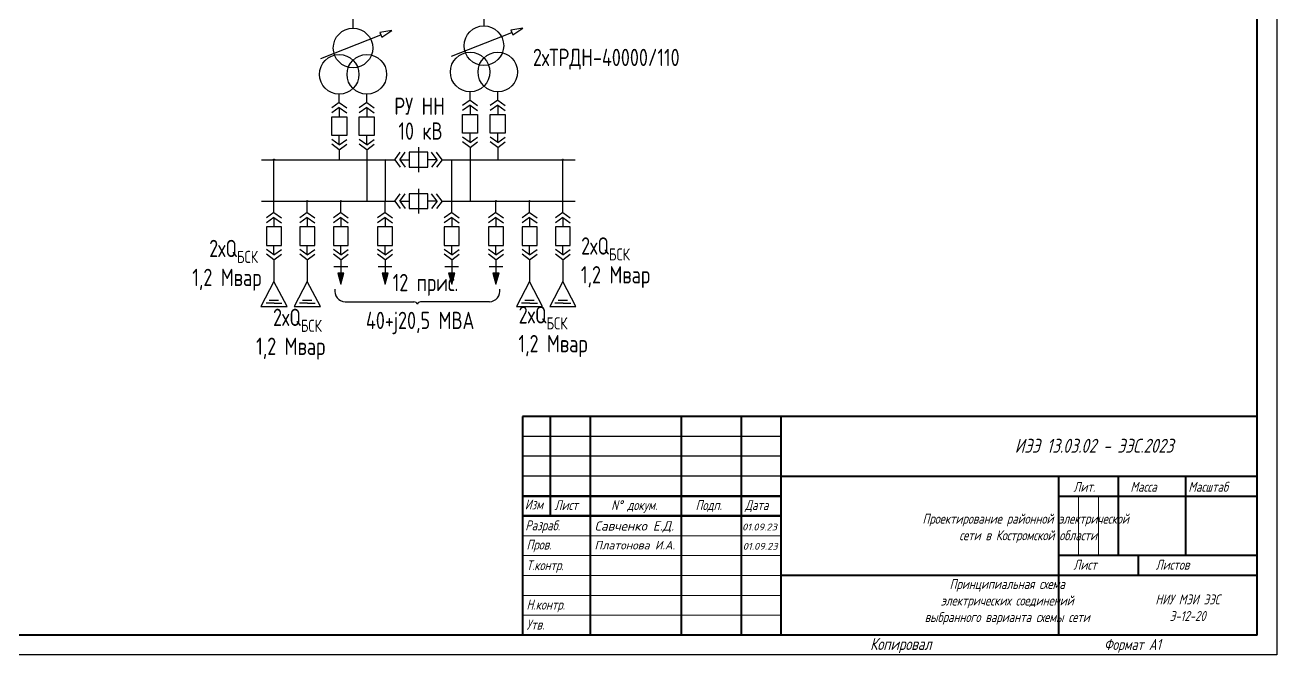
# Model space of a CAD drawing. Header units: millimetres. Extents: x 694 to 2822, y 1259 to 2159.
# Drawn here: x 1856.2 to 2171.6, y 1503.3 to 1661.9 of the extents above; entities that cross this region are included whole.
import ezdxf
from ezdxf.enums import TextEntityAlignment as Align

# ---------------------------------------------------------------- set-up
doc = ezdxf.new("R2010")
doc.units = ezdxf.units.MM
doc.layers.add('KONTUR', color=7, linetype='Continuous')
doc.layers.add('Диспетчерские наименования', color=7, linetype='Continuous')
for name, color, linetype, lineweight in [('Основная', 7, 'Continuous', 40), ('текст', 7, 'Continuous', 30), ('тонкая', 7, 'Continuous', 20)]:
    doc.layers.add(name, color=color, linetype=linetype, lineweight=lineweight)
doc.styles.add('GOST-2.304_Type-B_shrink', font='GOST Common.ttf', dxfattribs={"width": 0.8})
doc.styles.add('стиль1', font='romans.shx', dxfattribs={"width": 0.75, "oblique": 15, "height": 3.5})

msp = doc.modelspace()

# ---------------------------------------------------------------- hatches: boundary and pattern name
at = {"transparency": 33554687}
h = msp.add_hatch(color=256, dxfattribs=at)
edge = h.paths.add_edge_path()
edge.add_arc((1918.910742593951, 1627.993411420678), 0.1553298882841286, 0, 360)
h = msp.add_hatch(color=256, dxfattribs=at)
edge = h.paths.add_edge_path()
edge.add_arc((1935.340744318729, 1627.993411420678), 0.1553298882841286, 0, 360)
h = msp.add_hatch(color=256, dxfattribs=at)
edge = h.paths.add_edge_path()
edge.add_arc((1946.904662867697, 1627.993411420678), 0.1553298882841286, 0, 360)
h = msp.add_hatch(color=256, dxfattribs=at)
edge = h.paths.add_edge_path()
edge.add_arc((1963.679620826364, 1627.993411420678), 0.1553298882841286, 0, 360)
h = msp.add_hatch(color=256, dxfattribs=at)
edge = h.paths.add_edge_path()
edge.add_arc((1975.28039142232, 1627.993411420678), 0.1553298882841286, 0, 360)
h = msp.add_hatch(color=256, dxfattribs=at)
edge = h.paths.add_edge_path()
edge.add_arc((1991.673543198327, 1627.993411420678), 0.1553298882841286, 0, 360)
h = msp.add_hatch(color=256, dxfattribs=at)
edge = h.paths.add_edge_path()
edge.add_arc((1927.298221048748, 1617.569939629749), 0.1553298882841286, 0, 360)
h = msp.add_hatch(color=256, dxfattribs=at)
edge = h.paths.add_edge_path()
edge.add_arc((1935.752144645162, 1617.569939629749), 0.1553298882841286, 0, 360)
h = msp.add_hatch(color=256, dxfattribs=at)
edge = h.paths.add_edge_path()
edge.add_arc((1942.299523313884, 1617.569939629749), 0.1553298882841286, 0, 360)
h = msp.add_hatch(color=256, dxfattribs=at)
edge = h.paths.add_edge_path()
edge.add_arc((1968.321612427166, 1617.569939629749), 0.1553298882841286, 0, 360)
h = msp.add_hatch(color=256, dxfattribs=at)
edge = h.paths.add_edge_path()
edge.add_arc((1974.832140098008, 1617.569939629749), 0.1553298882841286, 0, 360)
h = msp.add_hatch(color=256, dxfattribs=at)
edge = h.paths.add_edge_path()
edge.add_arc((1983.286063694422, 1617.569939629749), 0.1553298882841286, 0, 360)
for points in [[(1936.526964856462, 1599.41530855005), (1934.977324433862, 1599.41530855005), (1935.752144645162, 1596.686799260058)], [(1947.679483078998, 1599.41530855005), (1946.129842656396, 1599.41530855005), (1946.904662867697, 1596.686799260058)], [(1964.454441037665, 1599.41530855005), (1962.904800615064, 1599.41530855005), (1963.679620826364, 1596.686799260058)], [(1975.606960309308, 1599.41530855005), (1974.057319886707, 1599.41530855005), (1974.832140098008, 1596.686799260058)]]:
    msp.add_hatch(color=256, dxfattribs=at).paths.add_polyline_path(points)

# ---------------------------------------------------------------- linework, layer by layer
for p, q in [((1938.661067085453, 1677.307393662943), (1938.795028125363, 1661.092554237252)), ((1971.797265082156, 1677.307393662943), (1971.797265082156, 1661.680537258875)), ((1930.690181480577, 1653.515611811834), (1945.837922595153, 1659.425175576382)), ((1963.671049588996, 1654.10353283479), (1978.818790703572, 1660.013096599339)), ((1968.321612427166, 1643.011475229796), (1966.435734379776, 1641.632607667265)), ((1968.321612427166, 1643.011475229796), (1970.207490474594, 1641.632607667265)), ((1975.28039142232, 1643.011475229796), (1973.394513374893, 1641.632607667265)), ((1975.28039142232, 1643.011475229796), (1977.166269469712, 1641.632607667265)), ((1935.340744318729, 1642.423554206839), (1933.454866271338, 1641.044686644308)), ((1935.340744318729, 1641.180915100568), (1933.454866271338, 1639.802047538036)), ((1935.340744318729, 1642.423554206839), (1937.226622366157, 1641.044686644308)), ((1935.340744318729, 1641.180915100568), (1935.340744318729, 1638.831845667057)), ((1935.340744318729, 1641.180915100568), (1937.226622366157, 1639.802047538036)), ((1942.299523313884, 1642.423554206839), (1940.413645266457, 1641.044686644308)), ((1942.299523313884, 1641.180915100568), (1940.413645266457, 1639.802047538036)), ((1942.299523313884, 1642.423554206839), (1944.185401361276, 1641.044686644308)), ((1942.299523313884, 1641.180915100568), (1942.299523313884, 1638.831845667057)), ((1942.299523313884, 1641.180915100568), (1944.185401361276, 1639.802047538036)), ((1968.321612427166, 1641.768836123524), (1966.435734379776, 1640.389968560993)), ((1968.321612427166, 1641.768836123524), (1968.321612427166, 1639.419766690014)), ((1968.321612427166, 1641.768836123524), (1970.207490474594, 1640.389968560993)), ((1975.28039142232, 1641.768836123524), (1973.394513374893, 1640.389968560993)), ((1975.28039142232, 1641.768836123524), (1975.28039142232, 1639.419766690014)), ((1975.28039142232, 1641.768836123524), (1977.166269469712, 1640.389968560993)), ((1935.340744318729, 1631.751554999176), (1935.340744318729, 1634.100624432686)), ((1942.299523313884, 1631.751554999176), (1942.299523313884, 1634.100624432686)), ((1968.321612427166, 1632.339476022133), (1966.435734379776, 1633.718343584663)), ((1968.321612427166, 1632.339476022133), (1968.321612427166, 1634.688545455642)), ((1968.321612427166, 1632.339476022133), (1970.207490474594, 1633.718343584663)), ((1975.28039142232, 1632.339476022133), (1973.394513374893, 1633.718343584663)), ((1975.28039142232, 1632.339476022133), (1975.28039142232, 1634.688545455642)), ((1975.28039142232, 1632.339476022133), (1977.166269469712, 1633.718343584663)), ((1935.340744318729, 1631.751554999176), (1933.454866271338, 1633.130422561707)), ((1935.340744318729, 1630.508915892904), (1933.454866271338, 1631.887783455436)), ((1935.340744318729, 1631.751554999176), (1937.226622366157, 1633.130422561707)), ((1935.340744318729, 1630.508915892904), (1937.226622366157, 1631.887783455436)), ((1935.340744318729, 1630.508915892904), (1935.340744318729, 1627.993411420678)), ((1942.299523313884, 1631.751554999176), (1940.413645266457, 1633.130422561707)), ((1942.299523313884, 1630.508915892904), (1940.413645266457, 1631.887783455436)), ((1942.299523313884, 1631.751554999176), (1944.185401361276, 1633.130422561707)), ((1942.299523313884, 1630.508915892904), (1944.185401361276, 1631.887783455436)), ((1942.299523313884, 1630.508915892904), (1942.299523313884, 1617.569939629749)), ((1955.292141322476, 1631.121928574363), (1955.292141322476, 1624.864894266995)), ((1968.321612427166, 1631.096836915861), (1966.435734379776, 1632.475704478392)), ((1968.321612427166, 1631.096836915861), (1970.207490474594, 1632.475704478392)), ((1968.321612427166, 1631.096836915861), (1968.321612427166, 1617.569939629749)), ((1975.28039142232, 1631.096836915861), (1973.394513374893, 1632.475704478392)), ((1975.28039142232, 1631.096836915861), (1977.166269469712, 1632.475704478392)), ((1975.28039142232, 1631.096836915861), (1975.28039142232, 1627.993411420678)), ((1915.783566296129, 1627.993411420678), (1949.3348221655, 1627.993411420678)), ((1949.3348221655, 1627.993411420678), (1950.713689728042, 1629.87928946809)), ((1949.3348221655, 1627.993411420678), (1950.713689728042, 1626.107533373268)), ((1950.577461271773, 1627.993411420678), (1951.956328834333, 1629.87928946809)), ((1950.577461271773, 1627.993411420678), (1952.926530705295, 1627.993411420678)), ((1950.577461271773, 1627.993411420678), (1951.956328834333, 1626.107533373268)), ((1960.00682137318, 1627.993411420678), (1957.657751939657, 1627.993411420678)), ((1960.00682137318, 1627.993411420678), (1958.627953810656, 1629.87928946809)), ((1960.00682137318, 1627.993411420678), (1958.627953810656, 1626.107533373268)), ((1961.249460479452, 1627.993411420678), (1959.870592916911, 1629.87928946809)), ((1961.249460479452, 1627.993411420678), (1959.870592916911, 1626.107533373268)), ((1961.249460479452, 1627.993411420678), (1994.800716348825, 1627.993411420678)), ((1963.679620826364, 1617.569939629749), (1963.679620826364, 1627.993411420678)), ((1949.3348221655, 1617.569939629749), (1950.713689728042, 1619.455817677159)), ((1950.577461271773, 1617.569939629749), (1951.956328834333, 1619.455817677159)), ((1955.292141322476, 1620.698456783434), (1955.292141322476, 1614.441422476066)), ((1960.00682137318, 1617.569939629749), (1958.627953810656, 1619.455817677159)), ((1961.249460479452, 1617.569939629749), (1959.870592916911, 1619.455817677159)), ((1915.783566296129, 1617.569939629749), (1949.3348221655, 1617.569939629749)), ((1918.910742593951, 1614.72381414921), (1917.024864546541, 1613.344946586679)), ((1918.910742593951, 1614.72381414921), (1920.796620641359, 1613.344946586679)), ((1927.298221048748, 1614.72381414921), (1925.412343001357, 1613.344946586679)), ((1927.298221048748, 1614.72381414921), (1929.184099096157, 1613.344946586679)), ((1935.752144645162, 1614.72381414921), (1933.866266597753, 1613.344946586679)), ((1935.752144645162, 1614.72381414921), (1937.638022692553, 1613.344946586679)), ((1946.904662867697, 1614.72381414921), (1945.018784820288, 1613.344946586679)), ((1946.904662867697, 1614.72381414921), (1948.790540915089, 1613.344946586679)), ((1949.3348221655, 1617.569939629749), (1950.713689728042, 1615.684061582339)), ((1950.577461271773, 1617.569939629749), (1952.926530705295, 1617.569939629749)), ((1950.577461271773, 1617.569939629749), (1951.956328834333, 1615.684061582339)), ((1960.00682137318, 1617.569939629749), (1957.657751939657, 1617.569939629749)), ((1960.00682137318, 1617.569939629749), (1958.627953810656, 1615.684061582339)), ((1961.249460479452, 1617.569939629749), (1959.870592916911, 1615.684061582339)), ((1961.249460479452, 1617.569939629749), (1994.800716348825, 1617.569939629749)), ((1963.679620826364, 1614.72381414921), (1961.793742778955, 1613.344946586679)), ((1963.679620826364, 1614.72381414921), (1965.565498873791, 1613.344946586679)), ((1974.832140098008, 1614.72381414921), (1972.946262050599, 1613.344946586679)), ((1974.832140098008, 1614.72381414921), (1976.718018145416, 1613.344946586679)), ((1983.286063694422, 1614.72381414921), (1981.400185647013, 1613.344946586679)), ((1983.286063694422, 1614.72381414921), (1985.171941741831, 1613.344946586679)), ((1991.673543198327, 1614.72381414921), (1989.787665150901, 1613.344946586679)), ((1991.673543198327, 1614.72381414921), (1993.559421245718, 1613.344946586679)), ((1918.910742593951, 1613.481175042936), (1917.024864546541, 1612.102307480404)), ((1918.910742593951, 1613.481175042936), (1918.910742593951, 1611.132105609426)), ((1918.910742593951, 1613.481175042936), (1920.796620641359, 1612.102307480404)), ((1927.298221048748, 1613.481175042936), (1925.412343001357, 1612.102307480404)), ((1927.298221048748, 1613.481175042936), (1927.298221048748, 1611.132105609426)), ((1927.298221048748, 1613.481175042936), (1929.184099096157, 1612.102307480404)), ((1935.752144645162, 1613.481175042936), (1933.866266597753, 1612.102307480404)), ((1935.752144645162, 1613.481175042936), (1935.752144645162, 1611.132105609426)), ((1935.752144645162, 1613.481175042936), (1937.638022692553, 1612.102307480404)), ((1946.904662867697, 1613.481175042936), (1945.018784820288, 1612.102307480404)), ((1946.904662867697, 1613.481175042936), (1946.904662867697, 1611.132105609426)), ((1946.904662867697, 1613.481175042936), (1948.790540915089, 1612.102307480404)), ((1963.679620826364, 1613.481175042936), (1961.793742778955, 1612.102307480404)), ((1963.679620826364, 1613.481175042936), (1963.679620826364, 1611.132105609426)), ((1963.679620826364, 1613.481175042936), (1965.565498873791, 1612.102307480404)), ((1974.832140098008, 1613.481175042936), (1972.946262050599, 1612.102307480404)), ((1974.832140098008, 1613.481175042936), (1974.832140098008, 1611.132105609426)), ((1974.832140098008, 1613.481175042936), (1976.718018145416, 1612.102307480404)), ((1983.286063694422, 1613.481175042936), (1981.400185647013, 1612.102307480404)), ((1983.286063694422, 1613.481175042936), (1983.286063694422, 1611.132105609426)), ((1983.286063694422, 1613.481175042936), (1985.171941741831, 1612.102307480404)), ((1991.673543198327, 1613.481175042936), (1989.787665150901, 1612.102307480404)), ((1991.673543198327, 1613.481175042936), (1991.673543198327, 1611.132105609426)), ((1991.673543198327, 1613.481175042936), (1993.559421245718, 1612.102307480404)), ((1918.910742593951, 1604.051814941544), (1917.024864546541, 1605.430682504075)), ((1918.910742593951, 1604.051814941544), (1918.910742593951, 1606.400884375053)), ((1918.910742593951, 1604.051814941544), (1920.796620641359, 1605.430682504075)), ((1927.298221048748, 1604.051814941544), (1925.412343001357, 1605.430682504075)), ((1927.298221048748, 1604.051814941544), (1927.298221048748, 1606.400884375053)), ((1927.298221048748, 1604.051814941544), (1929.184099096157, 1605.430682504075)), ((1935.752144645162, 1604.051814941544), (1933.866266597753, 1605.430682504075)), ((1935.752144645162, 1604.051814941544), (1935.752144645162, 1606.400884375053)), ((1935.752144645162, 1604.051814941544), (1937.638022692553, 1605.430682504075)), ((1946.904662867697, 1604.051814941544), (1945.018784820288, 1605.430682504075)), ((1946.904662867697, 1604.051814941544), (1946.904662867697, 1606.400884375053)), ((1946.904662867697, 1604.051814941544), (1948.790540915089, 1605.430682504075)), ((1963.679620826364, 1604.051814941544), (1961.793742778955, 1605.430682504075)), ((1963.679620826364, 1604.051814941544), (1963.679620826364, 1606.400884375053)), ((1963.679620826364, 1604.051814941544), (1965.565498873791, 1605.430682504075)), ((1974.832140098008, 1604.051814941544), (1972.946262050599, 1605.430682504075)), ((1974.832140098008, 1604.051814941544), (1974.832140098008, 1606.400884375053)), ((1974.832140098008, 1604.051814941544), (1976.718018145416, 1605.430682504075)), ((1983.286063694422, 1604.051814941544), (1981.400185647013, 1605.430682504075)), ((1983.286063694422, 1604.051814941544), (1983.286063694422, 1606.400884375053)), ((1983.286063694422, 1604.051814941544), (1985.171941741831, 1605.430682504075)), ((1991.673543198327, 1604.051814941544), (1989.787665150901, 1605.430682504075)), ((1991.673543198327, 1604.051814941544), (1991.673543198327, 1606.400884375053)), ((1991.673543198327, 1604.051814941544), (1993.559421245718, 1605.430682504075)), ((1918.910742593951, 1602.809175835272), (1917.024864546541, 1604.188043397803)), ((1918.910742593951, 1602.809175835272), (1920.796620641359, 1604.188043397803)), ((1927.298221048748, 1602.809175835272), (1925.412343001357, 1604.188043397803)), ((1927.298221048748, 1602.809175835272), (1929.184099096157, 1604.188043397803)), ((1935.752144645162, 1602.809175835272), (1933.866266597753, 1604.188043397803)), ((1935.752144645162, 1602.809175835272), (1937.638022692553, 1604.188043397803)), ((1935.752144645162, 1602.809175835272), (1935.752144645162, 1599.41530855005)), ((1946.904662867697, 1602.809175835272), (1945.018784820288, 1604.188043397803)), ((1946.904662867697, 1602.809175835272), (1948.790540915089, 1604.188043397803)), ((1946.904662867697, 1602.809175835272), (1946.904662867697, 1599.41530855005)), ((1963.679620826364, 1602.809175835272), (1961.793742778955, 1604.188043397803)), ((1963.679620826364, 1602.809175835272), (1965.565498873791, 1604.188043397803)), ((1963.679620826364, 1602.809175835272), (1963.679620826364, 1599.41530855005)), ((1974.832140098008, 1602.809175835272), (1972.946262050599, 1604.188043397803)), ((1974.832140098008, 1602.809175835272), (1976.718018145416, 1604.188043397803)), ((1974.832140098008, 1602.809175835272), (1974.832140098008, 1599.41530855005)), ((1983.286063694422, 1602.809175835272), (1981.400185647013, 1604.188043397803)), ((1983.286063694422, 1602.809175835272), (1985.171941741831, 1604.188043397803)), ((1991.673543198327, 1602.809175835272), (1989.787665150901, 1604.188043397803)), ((1991.673543198327, 1602.809175835272), (1993.559421245718, 1604.188043397803)), ((1937.486465451146, 1601.017478025566), (1934.017823839197, 1601.017478025566)), ((1936.526964856462, 1599.41530855005), (1934.977324433862, 1599.41530855005)), ((1934.977324433862, 1599.41530855005), (1935.752144645162, 1596.686799260058)), ((1948.638983673681, 1601.017478025566), (1945.170342061731, 1601.017478025566)), ((1947.679483078998, 1599.41530855005), (1946.129842656396, 1599.41530855005)), ((1946.129842656396, 1599.41530855005), (1946.904662867697, 1596.686799260058)), ((1965.413941632348, 1601.017478025566), (1961.945300020398, 1601.017478025566)), ((1964.454441037665, 1599.41530855005), (1962.904800615064, 1599.41530855005)), ((1962.904800615064, 1599.41530855005), (1963.679620826364, 1596.686799260058)), ((1976.566460903992, 1601.017478025566), (1973.097819292042, 1601.017478025566)), ((1975.606960309308, 1599.41530855005), (1974.057319886707, 1599.41530855005)), ((1974.057319886707, 1599.41530855005), (1974.832140098008, 1596.686799260058)), ((1917.730235442995, 1592.672844276899), (1920.091249744925, 1592.672844276899)), ((1926.117713897792, 1592.672844276899), (1928.478728199722, 1592.672844276899)), ((1982.105556543466, 1592.672844276899), (1984.466570845395, 1592.672844276899)), ((1990.493036047353, 1592.672844276899), (1992.854050349283, 1592.672844276899)), ((1918.972413107002, 1591.882659389014), (1916.922520023906, 1591.882659389014)), ((1918.972413107002, 1591.882659389014), (1920.898965163995, 1591.882659389014)), ((1927.359891561799, 1591.882659389014), (1925.309998478704, 1591.882659389014)), ((1927.359891561799, 1591.882659389014), (1929.286443618774, 1591.882659389014)), ((1936.804427748645, 1592.201115061667), (1954.166853785708, 1592.201115061667)), ((1973.224036332289, 1592.201115061667), (1955.861610295226, 1592.201115061667)), ((1983.347734207473, 1591.882659389014), (1981.297841124377, 1591.882659389014)), ((1983.347734207473, 1591.882659389014), (1985.274286264447, 1591.882659389014)), ((1991.735213711361, 1591.882659389014), (1989.685320628283, 1591.882659389014)), ((1991.735213711361, 1591.882659389014), (1993.661765768353, 1591.882659389014))]:
    msp.add_line(p, q, dxfattribs=at)
for p, q in [((2046.553482888929, 1558.345696925793), (1981.553482888929, 1558.345696925793)), ((2046.553482888929, 1553.345696925793), (1981.553482888929, 1553.345696925793)), ((2046.553482888929, 1548.345696925794), (1981.553482888929, 1548.345696925793)), ((2116.553482888929, 1508.345696925793), (2116.553482888929, 1508.345696925793))]:
    msp.add_line(p, q)
at = {"lineweight": 50}
for p, q in [((2046.553482888929, 1543.345696925793), (1981.553482888929, 1543.345696925793)), ((2046.553482888929, 1538.345696925793), (1981.553482888929, 1538.345696925793))]:
    msp.add_line(p, q, dxfattribs=at)
at = {"transparency": 33554687}
for points in [[(1948.63394450376, 1660.515888533515), (1945.597698773818, 1660.04093139188), (1946.078146416488, 1658.809419760883)], [(1981.614812612195, 1661.103809556472), (1978.578566882238, 1660.628852414839), (1979.059014524906, 1659.397340783839)], [(1933.454866271338, 1638.831845667057), (1937.226622366157, 1638.831845667057), (1937.226622366157, 1634.100624432686), (1933.454866271338, 1634.100624432686)], [(1940.413645266457, 1638.831845667057), (1944.185401361276, 1638.831845667057), (1944.185401361276, 1634.100624432686), (1940.413645266457, 1634.100624432686)], [(1966.435734379776, 1639.419766690014), (1970.207490474594, 1639.419766690014), (1970.207490474594, 1634.688545455642), (1966.435734379776, 1634.688545455642)], [(1973.394513374893, 1639.419766690014), (1977.166269469712, 1639.419766690014), (1977.166269469712, 1634.688545455642), (1973.394513374893, 1634.688545455642)], [(1957.657751939657, 1626.107533373268), (1957.657751939657, 1629.87928946809), (1952.926530705295, 1629.87928946809), (1952.926530705295, 1626.107533373268)], [(1957.657751939657, 1615.684061582339), (1957.657751939657, 1619.455817677162), (1952.926530705295, 1619.455817677162), (1952.926530705295, 1615.684061582339)], [(1917.024864546541, 1606.400884375053), (1920.796620641359, 1606.400884375053), (1920.796620641359, 1611.132105609426), (1917.024864546541, 1611.132105609426)], [(1925.412343001357, 1606.400884375053), (1929.184099096157, 1606.400884375053), (1929.184099096157, 1611.132105609426), (1925.412343001357, 1611.132105609426)], [(1933.866266597753, 1606.400884375053), (1937.638022692553, 1606.400884375053), (1937.638022692553, 1611.132105609426), (1933.866266597753, 1611.132105609426)], [(1945.018784820288, 1606.400884375053), (1948.790540915089, 1606.400884375053), (1948.790540915089, 1611.132105609426), (1945.018784820288, 1611.132105609426)], [(1961.793742778955, 1606.400884375053), (1965.565498873791, 1606.400884375053), (1965.565498873791, 1611.132105609426), (1961.793742778955, 1611.132105609426)], [(1972.946262050599, 1606.400884375053), (1976.718018145416, 1606.400884375053), (1976.718018145416, 1611.132105609426), (1972.946262050599, 1611.132105609426)], [(1981.400185647013, 1606.400884375053), (1985.171941741831, 1606.400884375053), (1985.171941741831, 1611.132105609426), (1981.400185647013, 1611.132105609426)], [(1989.787665150901, 1606.400884375053), (1993.559421245718, 1606.400884375053), (1993.559421245718, 1611.132105609426), (1989.787665150901, 1611.132105609426)], [(1936.526964856462, 1599.41530855005), (1934.977324433862, 1599.41530855005), (1935.752144645162, 1596.686799260058)], [(1947.679483078998, 1599.41530855005), (1946.129842656396, 1599.41530855005), (1946.904662867697, 1596.686799260058)], [(1964.454441037665, 1599.41530855005), (1962.904800615064, 1599.41530855005), (1963.679620826364, 1596.686799260058)], [(1975.606960309308, 1599.41530855005), (1974.057319886707, 1599.41530855005), (1974.832140098008, 1596.686799260058)], [(1918.910742593951, 1597.314766533273), (1915.617208778156, 1591.031761191782), (1922.204276409781, 1591.031761191782)], [(1927.298221048748, 1597.314766533273), (1924.004687232935, 1591.031761191782), (1930.591754864561, 1591.031761191782)], [(1983.286063694422, 1597.314766533273), (1979.992529878608, 1591.031761191782), (1986.579597510253, 1591.031761191782)], [(1991.673543198327, 1597.314766533273), (1988.380009382496, 1591.031761191782), (1994.967077014122, 1591.031761191782)]]:
    msp.add_lwpolyline(points, close=True, dxfattribs=at)
for points in [[(1935.340744318729, 1642.423554206839), (1935.340744318729, 1644.524096223615)], [(1942.299523313884, 1642.423554206839), (1942.299523313884, 1644.524096223618)], [(1968.321612427166, 1643.011475229796), (1968.321612427166, 1645.112017246572)], [(1968.321612427166, 1643.011475229796), (1968.321612427166, 1645.112017246572)], [(1975.280391422285, 1643.011475229796), (1975.280391422285, 1645.112017246575)], [(1975.28039142232, 1643.011475229796), (1975.28039142232, 1645.112017246575)], [(1918.910742593951, 1614.72381414921), (1918.910742593951, 1627.993411420678)], [(1946.904662867697, 1627.993411420678), (1946.904662867697, 1617.569939629749)], [(1991.673543198327, 1614.72381414921), (1991.673543198327, 1627.993411420678)], [(1927.298221048748, 1614.72381414921), (1927.298221048748, 1617.569939629749)], [(1935.752144645162, 1614.72381414921), (1935.752144645162, 1617.569939629749)], [(1946.904662867697, 1614.72381414921), (1946.904662867697, 1617.569939629749)], [(1963.679620826364, 1614.72381414921), (1963.679620826364, 1617.569939629749)], [(1974.832140098008, 1614.72381414921), (1974.832140098008, 1617.569939629749)], [(1983.286063694422, 1614.72381414921), (1983.286063694422, 1617.569939629749)], [(1918.910742593951, 1602.809175835272), (1918.910742593951, 1597.314766533273)], [(1927.298221048748, 1602.809175835272), (1927.298221048748, 1597.314766533273)], [(1983.286063694422, 1602.809175835272), (1983.286063694422, 1597.314766533273)], [(1991.673543198327, 1602.809175835272), (1991.673543198327, 1597.314766533273)]]:
    msp.add_lwpolyline(points, dxfattribs=at)
for centre, radius in [((1938.820133816315, 1656.122061215498), 4.970556425092115), ((1971.801001924734, 1656.709982238454), 4.970556425092115), ((1935.340744318729, 1649.494652648708), 4.970556425092115), ((1942.299523313884, 1649.494652648708), 4.970556425092115), ((1968.321612427166, 1650.082573671665), 4.970556425092115), ((1975.280391422285, 1650.082573671665), 4.970556425092115), ((1918.910742593951, 1627.993411420678), 0.1553298882841286), ((1991.673543198327, 1627.993411420678), 0.1553298882841286), ((1927.298221048748, 1617.569939629749), 0.1553298882841286), ((1935.752144645162, 1617.569939629749), 0.1553298882841286), ((1974.832140098008, 1617.569939629749), 0.1553298882841286), ((1983.286063694422, 1617.569939629749), 0.1553298882841286)]:
    msp.add_circle(centre, radius, dxfattribs=at)
for centre, radius, start, end in [((1937.031784683647, 1594.996919435845), 2.805033560328016, 170.7471390808524, 265.3508939675109), ((1972.996679397287, 1594.996919435845), 2.805033560328016, 274.6491060324891, 9.252860919147627), ((1954.203837347675, 1591.350319564057), 0.8515989446972139, 17.89608069802861, 92.48904566247911), ((1955.824626733259, 1591.350319564057), 0.8515989446972139, 87.51095433752087, 162.1039193019714)]:
    msp.add_arc(centre, radius, start, end, dxfattribs=at)
at = {"layer": 'KONTUR'}
for p, q in [((2171.553482888929, 2097.345696925793), (2171.553482888929, 1503.345696925793)), ((2171.553482888929, 1503.345696925793), (1330.553482888929, 1503.345696925793))]:
    msp.add_line(p, q, dxfattribs=at)
at = {"layer": 'Основная'}
for p, q in [((2166.553482888929, 1508.345696925793), (2166.553482888929, 2092.345696925793)), ((1981.553482888929, 1563.345696925793), (1981.553482888929, 1508.345696925793)), ((2166.553482888929, 1563.345696925793), (1981.553482888929, 1563.345696925793)), ((1988.553482888929, 1538.345696925793), (1988.553482888929, 1563.345696925793)), ((1998.553482888929, 1563.345696925793), (1998.553482888929, 1508.345696925793)), ((2021.553482888929, 1508.345696925793), (2021.553482888929, 1563.345696925793)), ((2036.553482888929, 1563.345696925793), (2036.553482888929, 1508.345696925793)), ((2046.553482888929, 1563.345696925793), (2046.553482888929, 1508.345696925793)), ((2046.553482888929, 1548.345696925794), (2166.553482888929, 1548.345696925795)), ((2116.553482888929, 1548.345696925795), (2116.553482888929, 1508.345696925793)), ((2131.553482888929, 1548.345696925795), (2131.553482888929, 1528.345696925793)), ((2148.553482888929, 1548.345696925795), (2148.553482888929, 1528.345696925793)), ((2116.553482888929, 1543.345696925795), (2166.553482888929, 1543.345696925795)), ((2166.553482888929, 1528.345696925793), (2116.553482888929, 1528.345696925793)), ((2136.553482888929, 1528.345696925793), (2136.553482888929, 1523.345696925793)), ((2166.553482888929, 1523.345696925793), (2046.553482888929, 1523.345696925793)), ((2166.553482888929, 1508.345696925793), (1338.553482888929, 1508.345696925793))]:
    msp.add_line(p, q, dxfattribs=at)
at = {"layer": 'тонкая'}
for p, q in [((2121.541120580209, 1543.137004768854), (2121.541120580209, 1528.345696925793)), ((2126.619066863685, 1543.137004768854), (2126.619066863685, 1528.345696925793)), ((1981.553482888929, 1533.345696925793), (2046.553482888929, 1533.345696925793)), ((2046.553482888929, 1528.345696925793), (1981.553482888929, 1528.345696925793)), ((2046.553482888929, 1523.345696925793), (1981.553482888929, 1523.345696925793))]:
    msp.add_line(p, q, dxfattribs=at)
for points in [[(1981.553482888929, 1518.345696925793), (2046.553482888929, 1518.345696925793)], [(1981.553482888929, 1513.345696925793), (2046.553482888929, 1513.345696925793)]]:
    msp.add_lwpolyline(points, dxfattribs=at)

# ---------------------------------------------------------------- texts
at = {"style": 'стиль1', "oblique": 15, "width": 0.75}
for s, height, p, p2 in [('Савченко Е.Д.  ', 2.350364963503649, (1999.681094628585, 1534.644111366259), (2022.681094628585, 1534.644111366259)), ('01.09.23 ', 1.739130434782648, (2036.826583636663, 1534.676393406572), (2046.826583636663, 1534.676393406572)), ('Платонова И.А.  ', 2.111475409836044, (1999.645158322216, 1529.919500461379), (2022.645158322216, 1529.91950046138)), ('01.09.23 ', 1.739130434782648, (2036.993795714767, 1529.817092363263), (2046.993795714767, 1529.817092363263))]:
    msp.add_text(s, height=height, dxfattribs=at).set_placement(p, p2, align=Align.ALIGNED)
at = {"transparency": 33554687, "char_height": 4.3492368719556, "attachment_point": 4, "style": 'GOST-2.304_Type-B_shrink'}
for s, insert in [('\\pxql;2хТРДН-40000/110', (1984.130891077406, 1653.301555333128)), ('РУ НН', (1949.230386673137, 1641.465718121981)), ('10 кВ', (1950.247962237548, 1635.217119780681))]:
    msp.add_mtext(s, dxfattribs=dict(at, insert=insert))
for s, insert, width in [('\\A1;2хQ{\\H0.7x;\\S^ БСК;}', (1996.28394234451, 1605.554318062743), 17.7420341116212), ('\\A1;2хQ{\\H0.7x;\\S^ БСК;}', (1902.592644712041, 1604.927978582943), 17.7420341116212), ('\\A1;1,2 Мвар', (1898.335103686145, 1597.786260456169), 17.7420341116212), ('12 прис.', (1948.817902143644, 1596.496535218487), 18.70578951594782), ('\\A1;1,2 Мвар', (1996.225283326401, 1598.460281149139), 17.7420341116212), ('\\A1;2хQ{\\H0.7x;\\S^ БСК;}', (1918.677948973062, 1587.589276279353), 17.7420341116212), ('40+j20,5 МВА', (1942.073531552232, 1586.894756746069), 32.12809938163085), ('\\A1;2хQ{\\H0.7x;\\S^ БСК;}', (1980.553387181945, 1588.210867299638), 17.7420341116212), ('\\A1;1,2 Мвар', (1914.420407947166, 1580.44755815258), 17.7420341116212), ('\\A1;1,2 Мвар', (1980.494728163837, 1581.116830386034), 17.7420341116212)]:
    msp.add_mtext(s, dxfattribs=dict(at, insert=insert, width=width))
at = {"layer": 'Диспетчерские наименования', "transparency": 33554687, "insert": (2105.514782686951, 1555.997904028452), "char_height": 3.5, "attachment_point": 4, "style": 'стиль1'}
msp.add_mtext('\\pxqc;ИЭЭ 13.03.02 - ЭЭС.2023', dxfattribs=at)
at = {"layer": 'текст', "style": 'стиль1', "oblique": 15, "width": 0.75}
for s, height, p in [('Лит.', 2.5, (2120.271449904966, 1544.410883564695)), ('Масса', 2.5, (2134.645949500781, 1544.410883564695)), ('Масштаб', 2.5, (2149.238167610297, 1544.410883564695)), ('Изм', 2.5, (1982.098608178521, 1539.957814401357)), ('Лист', 2.5, (1989.574373754714, 1539.807510001917)), ('N%%d докум. ', 2.5, (2003.858038953266, 1539.807510001917)), ('Подп.', 2.5, (2025.110542867773, 1539.807510001917)), ('Дата', 2.5, (2037.561652910442, 1539.807510001917)), ('Разраб.', 2.5, (1982.214776695485, 1534.706879142233)), ('Пров.', 2.5, (1982.51567717689, 1529.874765660833)), ('Т.контр.', 2.5, (1982.51567717689, 1524.679855887356)), ('Лист', 2.5, (2120.271449904966, 1524.797010868843)), ('Листов', 2.5, (2140.995862281133, 1524.797010868843)), ('Н.контр.', 2.5, (1982.51567717689, 1514.757635006708)), ('Утв.', 2.5, (1982.51567717689, 1509.738020747895)), ('Копировал', 3, (2069.089013075497, 1504.595696816929)), ('Формат А1', 2.75, (2128.017584504069, 1504.595696816929))]:
    msp.add_text(s, height=height, dxfattribs=at).set_placement(p)
at = {"layer": 'текст', "transparency": 33554687, "char_height": 2.5, "attachment_point": 4, "style": 'стиль1'}
for s, insert in [('\\pxqc;Проектирование районной электрической\\P сети в Костромской области', (2082.259587371882, 1535.208401411769)), ('\\pxqc;Принципиальная схема\\Pэлектрических соединений\\Pвыбранного варианта схемы сети', (2082.828308401033, 1516.695124755054)), ('\\pxqc;НИУ МЭИ ЭЭС\\PЭ-12-20', (2140.928783821808, 1515.230973588373))]:
    msp.add_mtext(s, dxfattribs=dict(at, insert=insert))

doc.saveas('drawing.dxf')
